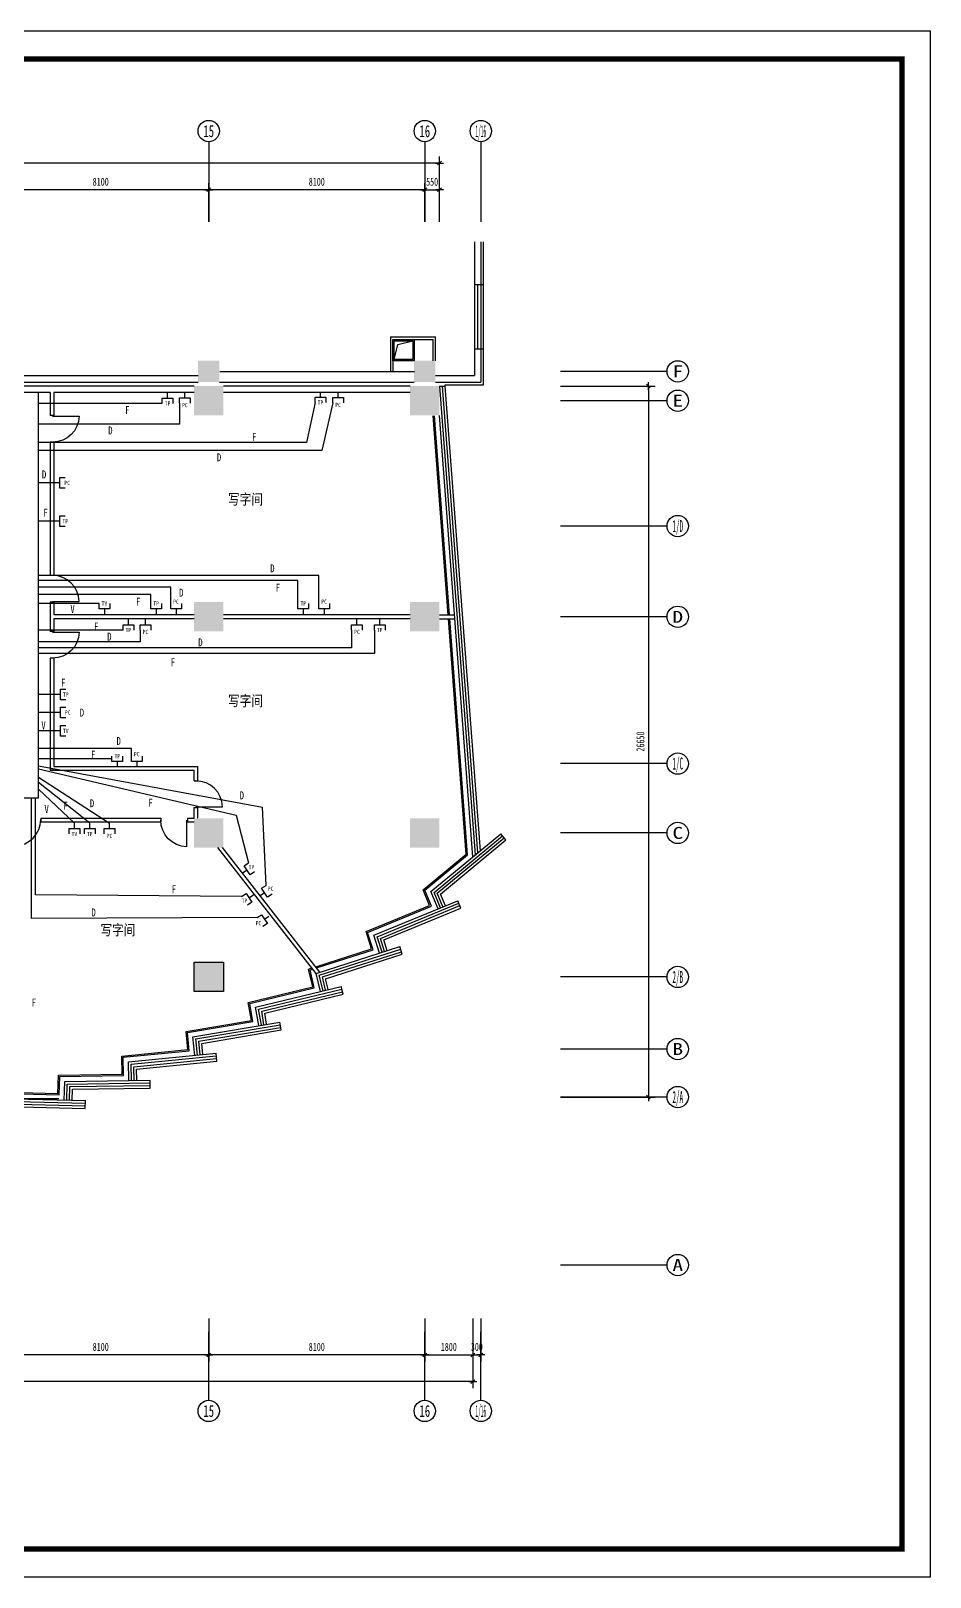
# Model space of a CAD drawing. Header units: millimetres. Extents: x -40825 to 38445, y -28915 to 29040.
# Drawn here: x 4735 to 38445, y -28915 to 29040 of the extents above; entities that cross this region are included whole.
import ezdxf
from ezdxf.enums import TextEntityAlignment as Align

# ---------------------------------------------------------------- set-up
doc = ezdxf.new("R2010")
doc.units = ezdxf.units.MM
doc.linetypes.add('DASH', pattern=[0.35, 0.25, -0.1])
for name, color, linetype in [('AXIS', 3, 'Continuous'), ('AXIS_TEXT', 7, 'Continuous'), ('COLUMN', 9, 'Continuous'), ('DD', 7, 'Continuous'), ('EQUIP', 3, 'Continuous'), ('S_SURFACE', 6, 'Continuous'), ('TEXT', 7, 'Continuous'), ('WALL', 4, 'Continuous'), ('WINDOW', 3, 'Continuous'), ('WIRE', 4, 'Continuous'), ('WLL1', 2, 'Continuous'), ('填充', 8, 'Continuous'), ('防护栏杆', 5, 'Continuous')]:
    doc.layers.add(name, color=color, linetype=linetype)
doc.styles.add('_COMPLEX', font='simsun.ttc', dxfattribs={"width": 0.6})
doc.styles.add('_SIMPLEX', font='simsun.ttc', dxfattribs={"width": 0.8})
doc.styles.add('COMPLEX', font='simsun.ttc')
doc.styles.add('DIM_FONT', font='simsun.ttc', dxfattribs={"width": 0.7})
doc.styles.add('S', font='', dxfattribs={"width": 0.8})
doc.styles.get('S').set_extended_font_data('SimSun')
doc.dimstyles.new('AXIS', dxfattribs={"dimtxt": 300, "dimasz": 1, "dimexe": 250, "dimexo": 0, "dimgap": 150, "dimtad": 1, "dimdec": 0, "dimzin": 0, "dimdsep": 46, "dimtxsty": 'DIM_FONT', "dimblk": '_DIMX', "dimblk1": '_DIMX', "dimblk2": '_DIMX', "dimsah": 1, "dimcen": 0.09, "dimclrd": 3, "dimclre": 3, "dimclrt": 7, "dimadec": 0, "dimazin": 0, "dimtfac": 1, "dimtdec": 0, "dimtix": 1, "dimtmove": 2, "dimatfit": 3, "dimldrblk": '_DIMX', "dimfxl": 1, "dimtolj": 1, "dimtzin": 0, "dimarcsym": 0})

# ---------------------------------------------------------------- blocks, each defined once
blk = doc.blocks.new('_DIMX')
blk.add_line((-150, 0), (150, 0))
blk.add_lwpolyline([(-70, -70), (70, 70)])
blk = doc.blocks.new('*D112')
at = {"layer": 'AXIS', "color": 3, "lineweight": -2}
for p, q in [((3302, 21885), (3302, 23335)), ((11402, 21885), (11402, 23335)), ((11401, 23085), (3303, 23085))]:
    blk.add_line(p, q, dxfattribs=at)
at = {"layer": 'Defpoints', "color": 0}
for p in [(3302, 23085), (3302, 21885), (11402, 21885)]:
    blk.add_point(p, dxfattribs=at)
at = {"layer": 'AXIS', "color": 3, "lineweight": -2, "rotation": 180}
blk.add_blockref('_DIMX', (3302, 23085), dxfattribs=at)
at = {"layer": 'AXIS', "color": 3, "lineweight": -2}
blk.add_blockref('_DIMX', (11402, 23085), dxfattribs=at)
at = {"layer": 'AXIS', "color": 7, "insert": (7352, 23385), "char_height": 300, "attachment_point": 5, "style": 'DIM_FONT'}
blk.add_mtext('\\A1;8100', dxfattribs=at)
blk = doc.blocks.new('*D111')
at = {"layer": 'AXIS', "color": 3, "lineweight": -2}
for p, q in [((3302, -19221), (3302, -20839)), ((11402, -19221), (11402, -20839)), ((11401, -20589), (3303, -20589))]:
    blk.add_line(p, q, dxfattribs=at)
at = {"layer": 'Defpoints', "color": 0}
for p in [(3302, -19221), (11402, -19221), (3302, -20589)]:
    blk.add_point(p, dxfattribs=at)
at = {"layer": 'AXIS', "color": 3, "lineweight": -2, "rotation": 180}
blk.add_blockref('_DIMX', (3302, -20589), dxfattribs=at)
at = {"layer": 'AXIS', "color": 3, "lineweight": -2}
blk.add_blockref('_DIMX', (11402, -20589), dxfattribs=at)
at = {"layer": 'AXIS', "color": 7, "insert": (7352, -20289), "char_height": 300, "attachment_point": 5, "style": 'DIM_FONT'}
blk.add_mtext('\\A1;8100', dxfattribs=at)
blk = doc.blocks.new('*D110')
at = {"layer": 'AXIS', "color": 3, "lineweight": -2}
for p, q in [((-20548, 22385), (-20548, 24335)), ((20051, 24085), (-20547, 24085)), ((20052, 22385), (20052, 24335))]:
    blk.add_line(p, q, dxfattribs=at)
at = {"layer": 'Defpoints', "color": 0}
for p in [(-20548, 24085), (-20548, 22385), (20052, 22385)]:
    blk.add_point(p, dxfattribs=at)
at = {"layer": 'AXIS', "color": 3, "lineweight": -2}
for p, rotation in [((-20548, 24085), 179.9999999999999), ((20052, 24085), 359.9999999999999)]:
    blk.add_blockref('_DIMX', p, dxfattribs=dict(at, rotation=rotation))
at = {"layer": 'AXIS', "color": 7, "insert": (-248, 24385), "char_height": 300, "attachment_point": 5, "style": 'DIM_FONT'}
blk.add_mtext('\\A1;40600', dxfattribs=at)
blk = doc.blocks.new('*D109')
at = {"layer": 'AXIS', "color": 3, "lineweight": -2}
for p, q in [((-20548, -19721), (-20548, -21839)), ((21302, -19721), (21302, -21839)), ((21301, -21589), (-20547, -21589))]:
    blk.add_line(p, q, dxfattribs=at)
at = {"layer": 'Defpoints', "color": 0}
for p in [(-20548, -19721), (21302, -19721), (-20548, -21589)]:
    blk.add_point(p, dxfattribs=at)
at = {"layer": 'AXIS', "color": 3, "lineweight": -2}
for p, rotation in [((-20548, -21589), 179.9999999999997), ((21302, -21589), 359.9999999999997)]:
    blk.add_blockref('_DIMX', p, dxfattribs=dict(at, rotation=rotation))
at = {"layer": 'AXIS', "color": 7, "insert": (377, -21289), "char_height": 300, "attachment_point": 5, "style": 'DIM_FONT'}
blk.add_mtext('\\A1;41850', dxfattribs=at)
blk = doc.blocks.new('M_A2ZXL')
blk.add_line((-0.472, 0), (-0.472, -1))
blk.add_arc((-0.5, 0), 1, 271.62314, 0)
blk = doc.blocks.new('_AXISO')
blk.add_circle((0, 0), 0.5)
at = {"layer": 'AXIS_TEXT', "style": 'COMPLEX', "width": 1.041667}
blk.add_attdef('A', text='', height=0.56, dxfattribs=at).set_placement((-0.25, -0.28), (0.25, -0.28), align=Align.FIT)
blk = doc.blocks.new('_FZH')
blk.add_solid([(0.5, 0.5), (0.5, -0.5), (-0.5, 0.5), (-0.5, -0.5)])
blk = doc.blocks.new('*D80')
at = {"layer": 'AXIS', "color": 3, "lineweight": -2}
for p, q in [((24586, 15729), (28136, 15729)), ((27886, 15728), (27886, -10920)), ((24586, -10921), (28136, -10921))]:
    blk.add_line(p, q, dxfattribs=at)
at = {"layer": 'Defpoints', "color": 0}
for p in [(24586, 15729), (24586, -10921), (27886, -10921)]:
    blk.add_point(p, dxfattribs=at)
at = {"layer": 'AXIS', "color": 3, "lineweight": -2}
for p, rotation in [((27886, 15729), 89.999999999998), ((27886, -10921), 269.999999999998)]:
    blk.add_blockref('_DIMX', p, dxfattribs=dict(at, rotation=rotation))
at = {"layer": 'AXIS', "color": 7, "insert": (27586, 2404), "char_height": 300, "attachment_point": 5, "rotation": 90, "style": 'DIM_FONT'}
blk.add_mtext('\\A1;26650', dxfattribs=at)
blk = doc.blocks.new('*D79')
at = {"layer": 'AXIS', "color": 3, "lineweight": -2}
for p, q in [((11402, -19221), (11402, -20839)), ((19502, -19221), (19502, -20839)), ((19501, -20589), (11403, -20589))]:
    blk.add_line(p, q, dxfattribs=at)
at = {"layer": 'Defpoints', "color": 0}
for p in [(11402, -19221), (19502, -19221), (11402, -20589)]:
    blk.add_point(p, dxfattribs=at)
at = {"layer": 'AXIS', "color": 3, "lineweight": -2, "rotation": 180}
blk.add_blockref('_DIMX', (11402, -20589), dxfattribs=at)
at = {"layer": 'AXIS', "color": 3, "lineweight": -2}
blk.add_blockref('_DIMX', (19502, -20589), dxfattribs=at)
at = {"layer": 'AXIS', "color": 7, "insert": (15452, -20289), "char_height": 300, "attachment_point": 5, "style": 'DIM_FONT'}
blk.add_mtext('\\A1;8100', dxfattribs=at)
blk = doc.blocks.new('*D78')
at = {"layer": 'AXIS', "color": 3, "lineweight": -2}
for p, q in [((19502, -19221), (19502, -20839)), ((21302, -19221), (21302, -20839)), ((19503, -20589), (21301, -20589))]:
    blk.add_line(p, q, dxfattribs=at)
at = {"layer": 'Defpoints', "color": 0}
for p in [(19502, -19221), (21302, -19221), (21302, -20589)]:
    blk.add_point(p, dxfattribs=at)
at = {"layer": 'AXIS', "color": 3, "lineweight": -2}
for p, rotation in [((19502, -20589), 180.0000000000037), ((21302, -20589), 3.705614784081933e-12)]:
    blk.add_blockref('_DIMX', p, dxfattribs=dict(at, rotation=rotation))
at = {"layer": 'AXIS', "color": 7, "insert": (20402, -20289), "char_height": 300, "attachment_point": 5, "style": 'DIM_FONT'}
blk.add_mtext('\\A1;1800', dxfattribs=at)
blk = doc.blocks.new('*D77')
at = {"layer": 'AXIS', "color": 3, "lineweight": -2}
for p, q in [((21302, -19221), (21302, -20839)), ((21602, -19221), (21602, -20839)), ((21301, -20589), (21300, -20589)), ((21302, -20589), (21602, -20589)), ((21603, -20589), (21604, -20589))]:
    blk.add_line(p, q, dxfattribs=at)
at = {"layer": 'Defpoints', "color": 0}
for p in [(21302, -19221), (21602, -19221), (21602, -20589)]:
    blk.add_point(p, dxfattribs=at)
at = {"layer": 'AXIS', "color": 3, "lineweight": -2}
blk.add_blockref('_DIMX', (21302, -20589), dxfattribs=at)
at = {"layer": 'AXIS', "color": 3, "lineweight": -2, "rotation": 180}
blk.add_blockref('_DIMX', (21602, -20589), dxfattribs=at)
at = {"layer": 'AXIS', "color": 7, "insert": (21452, -20289), "char_height": 300, "attachment_point": 5, "style": 'DIM_FONT'}
blk.add_mtext('\\A1;300', dxfattribs=at)
blk = doc.blocks.new('_LINKPT1')
blk.add_line((0, 0), (0, 0))
blk = doc.blocks.new('M_X40NMK')
for p, q in [((-0.5, 0.5), (-0.5, 1)), ((0.5, 0.5), (-0.5, 0.5)), ((0, 0.5), (0, 0)), ((0.5, 1), (0.5, 0.5))]:
    blk.add_line(p, q)
at = {"xscale": 0.002, "yscale": 0.002, "zscale": 0.002}
blk.add_blockref('_LINKPT1', (0, 0), dxfattribs=at)
at = {"style": '_COMPLEX', "width": 0.8, "flags": 8}
blk.add_attdef('$TEXT$', text='', height=0.4, dxfattribs=at).set_placement((0, 1), align=Align.MIDDLE_CENTER)
at = {"width": 0.8, "flags": 9}
blk.add_attdef('A', (0, 0), '', height=0.00002, dxfattribs=at)
blk = doc.blocks.new('_X0XZV')
for p, q in [((-0.5, 0.5), (-0.5, 1)), ((0.5, 0.5), (-0.5, 0.5)), ((0, 0.5), (0, 0)), ((0.5, 1), (0.5, 0.5))]:
    blk.add_line(p, q)
at = {"xscale": 0.002, "yscale": 0.002, "zscale": 0.002}
for p in [(-0.5, 1), (-0.5, 0.75), (0, 0), (0, 0), (0.5, 1), (0.5, 0.75)]:
    blk.add_blockref('_LINKPT1', p, dxfattribs=at)
at = {"style": '_SIMPLEX', "width": 0.8, "flags": 8}
blk.add_attdef('$TEXT$', text='', height=0.4, dxfattribs=at).set_placement((0, 1.18), align=Align.MIDDLE_CENTER)
at = {"flags": 9}
blk.add_attdef('A', (0, 0), '', height=0.00002, dxfattribs=at)
blk = doc.blocks.new('M_X41FTT')
for p, q in [((-0.5, 0.5), (-0.5, 1)), ((0.5, 0.5), (-0.5, 0.5)), ((0, 0.5), (0, 0)), ((0.5, 1), (0.5, 0.5))]:
    blk.add_line(p, q)
at = {"xscale": 0.002, "yscale": 0.002, "zscale": 0.002}
blk.add_blockref('_LINKPT1', (0, 0), dxfattribs=at)
at = {"style": '_COMPLEX', "width": 0.8, "flags": 8}
blk.add_attdef('$TEXT$', text='', height=0.4, dxfattribs=at).set_placement((0, 1), align=Align.MIDDLE_CENTER)
at = {"width": 0.8, "flags": 9}
blk.add_attdef('A', (0, 0), '', height=0.00002, dxfattribs=at)
blk = doc.blocks.new('*D76')
at = {"layer": 'AXIS', "color": 3, "lineweight": -2}
for p, q in [((11402, 21885), (11402, 23335)), ((19502, 21885), (19502, 23335)), ((19501, 23085), (11403, 23085))]:
    blk.add_line(p, q, dxfattribs=at)
at = {"layer": 'Defpoints', "color": 0}
for p in [(11402, 23085), (11402, 21885), (19502, 21885)]:
    blk.add_point(p, dxfattribs=at)
at = {"layer": 'AXIS', "color": 3, "lineweight": -2, "rotation": 180}
blk.add_blockref('_DIMX', (11402, 23085), dxfattribs=at)
at = {"layer": 'AXIS', "color": 3, "lineweight": -2}
blk.add_blockref('_DIMX', (19502, 23085), dxfattribs=at)
at = {"layer": 'AXIS', "color": 7, "insert": (15452, 23385), "char_height": 300, "attachment_point": 5, "style": 'DIM_FONT'}
blk.add_mtext('\\A1;8100', dxfattribs=at)
blk = doc.blocks.new('*D75')
at = {"layer": 'AXIS', "color": 3, "lineweight": -2}
for p, q in [((19502, 21885), (19502, 23335)), ((20052, 21885), (20052, 23335)), ((19501, 23085), (19500, 23085)), ((19502, 23085), (20052, 23085)), ((20053, 23085), (20054, 23085))]:
    blk.add_line(p, q, dxfattribs=at)
at = {"layer": 'Defpoints', "color": 0}
for p in [(20052, 23085), (19502, 21885), (20052, 21885)]:
    blk.add_point(p, dxfattribs=at)
at = {"layer": 'AXIS', "color": 3, "lineweight": -2}
blk.add_blockref('_DIMX', (19502, 23085), dxfattribs=at)
at = {"layer": 'AXIS', "color": 3, "lineweight": -2, "rotation": 180}
blk.add_blockref('_DIMX', (20052, 23085), dxfattribs=at)
at = {"layer": 'AXIS', "color": 7, "insert": (19777, 23385), "char_height": 300, "attachment_point": 5, "style": 'DIM_FONT'}
blk.add_mtext('\\A1;550', dxfattribs=at)
blk = doc.blocks.new('M_B14FAZ')
for p, q in [((-0.5, 0.5), (0.5, 0.5)), ((0.5, 0.021), (-0.5, 0.021)), ((-0.5, -0.5), (0.5, -0.5))]:
    blk.add_line(p, q)

msp = doc.modelspace()

# ---------------------------------------------------------------- linework, layer by layer
at = {"layer": 'AXIS'}
for p, q in [((11402.2, 24884.8), (11402.2, 21884.8)), ((19502.2, 24884.8), (19502.2, 21884.8)), ((21602.2, 24884.8), (21602.2, 21884.8)), ((28586.1, 16278.9), (24586.1, 16278.9)), ((28586.1, 15178.9), (24586.1, 15178.9)), ((28586.1, 10478.9), (24586.1, 10478.9)), ((28586.1, 7078.9), (24586.1, 7078.9)), ((28586.1, 1578.9), (24586.1, 1578.9)), ((28586.1, -1021.1), (24586.1, -1021.1)), ((28586.1, -6421.1), (24586.1, -6421.1)), ((28586.1, -9121.1), (24586.1, -9121.1)), ((28586.1, -10921.1), (24586.1, -10921.1)), ((28586.1, -17221.1), (24586.1, -17221.1)), ((11402.2, -22288.7), (11402.2, -19720.7)), ((19502.2, -22288.7), (19502.2, -19720.7)), ((21602.2, -22288.7), (21602.2, -19720.7))]:
    msp.add_line(p, q, dxfattribs=at)
at = {"layer": 'DD', "linetype": 'DASH'}
for q in [(5019.5, 15488.9), (-20307.8, 277.2)]:
    msp.add_line((5019.5, 277.2), q, dxfattribs=at)
at = {"layer": 'S_SURFACE'}
for p, q in [((21702.2, 15778.9), (21702.2, 21128.9)), ((21602.2, 19528.9), (21702.2, 19528.9)), ((21602.2, 17128.9), (21702.2, 17128.9)), ((20269.7, 15778.9), (21702.2, 15778.9)), ((20269.7, 15728.9), (20269.7, 15778.9))]:
    msp.add_line(p, q, dxfattribs=at)
at = {"layer": 'TEXT'}
msp.add_line((3583.6, -10971.8), (5778.2, -10971.8), dxfattribs=at)
for points in [[(19102.2, 16678.9), (18302.2, 16678.9), (18302.2, 17478.9), (19102.2, 17478.9)], [(19052.2, 16728.9), (18352.2, 16728.9), (18352.2, 17428.9), (19052.2, 17428.9)]]:
    msp.add_lwpolyline(points, close=True, dxfattribs=at)
msp.add_lwpolyline([(18352.2, 16728.9), (18494.9, 17291.4), (19052.2, 17428.9)], dxfattribs=at)
at = {"layer": 'WALL'}
for p, q in [((21362.2, 21128.9), (21362.2, 19528.9)), ((21602.2, 21128.9), (21602.2, 19528.9)), ((21362.2, 19528.9), (21602.2, 19528.9)), ((18212.2, 17568.9), (18212.2, 16277.8)), ((18212.2, 17568.9), (19902.2, 17568.9)), ((18302.2, 17478.9), (18302.2, 16277.8)), ((18302.2, 17478.9), (19812.2, 17478.9)), ((19812.2, 16678.9), (19812.2, 17478.9)), ((19902.2, 16678.9), (19902.2, 17568.9)), ((21362.2, 17128.9), (21362.2, 16118.9)), ((21362.2, 17128.9), (21602.2, 17128.9)), ((21602.2, 17128.9), (21602.2, 15878.9)), ((3702.2, 16118.9), (11002.2, 16118.9)), ((3702.2, 15878.9), (11002.2, 15878.9)), ((10852.2, 15728.9), (3852.2, 15728.9)), ((18952.2, 15728.9), (11952.2, 15728.9)), ((19902.2, 16118.9), (21362.2, 16118.9)), ((19902.2, 15878.9), (21602.2, 15878.9)), ((5452.2, 15488.9), (3852.2, 15488.9)), ((5452.2, 15488.9), (5452.2, 14628.9)), ((10852.2, 15488.9), (5592.2, 15488.9)), ((5592.2, 15488.9), (5592.2, 14628.9)), ((18952.2, 15488.9), (11952.2, 15488.9)), ((5592.2, 14628.9), (5452.2, 14628.9)), ((5452.2, 13628.9), (5452.2, 8628.9)), ((5592.2, 13628.9), (5452.2, 13628.9)), ((5592.2, 13628.9), (5592.2, 8628.9)), ((5592.2, 8628.9), (5452.2, 8628.9)), ((5592.2, 7628.9), (5452.2, 7628.9)), ((5452.2, 7628.9), (5452.2, 6528.9)), ((5592.2, 7628.9), (5592.2, 7148.9)), ((10852.2, 7148.9), (5592.2, 7148.9)), ((10852.2, 7008.9), (5592.2, 7008.9)), ((5592.2, 7008.9), (5592.2, 6528.9)), ((18952.2, 7148.9), (11952.2, 7148.9)), ((18952.2, 7008.9), (11952.2, 7008.9)), ((20052.2, 7148.9), (20617.1, 7148.9)), ((20052.2, 7008.9), (20627.7, 7008.9)), ((5592.2, 6528.9), (5452.2, 6528.9)), ((5452.2, 5528.9), (5452.2, 1328.9)), ((5592.2, 5528.9), (5452.2, 5528.9)), ((5592.2, 5528.9), (5592.2, 1468.9)), ((5452.2, 1328.9), (10852.2, 1328.9)), ((5592.2, 1328.9), (5452.2, 1328.9)), ((5592.2, 1468.9), (10992.2, 1468.9)), ((10852.2, 928.9), (10852.2, 1328.9)), ((10992.2, 928.9), (10992.2, 1468.9)), ((10852.2, 928.9), (10992.2, 928.9)), ((5102.2, -471.1), (9602.2, -471.1)), ((5102.2, -471.1), (5102.2, -611.1)), ((9602.2, -471.1), (9602.2, -611.1)), ((10602.2, -471.1), (10852.2, -471.1)), ((10602.2, -471.1), (10602.2, -611.1)), ((10852.2, -471.1), (10852.2, -71.1)), ((10852.2, -71.1), (10992.2, -71.1)), ((10992.2, -471.1), (10992.2, -71.1)), ((5102.2, -611.1), (9602.2, -611.1)), ((10602.2, -611.1), (10852.2, -611.1)), ((15426.3, -6285.7), (11743, -1571.1)), ((15568.5, -6240.4), (11920.7, -1571.1))]:
    msp.add_line(p, q, dxfattribs=at)
at = {"layer": 'WINDOW'}
for p, q in [((20052.2, 15728.9), (20269.9, 15728.9)), ((21396.6, -1843), (20069.4, 15728.9)), ((21490.9, -1765), (20169.7, 15728.9)), ((21585.3, -1686.9), (20269.9, 15728.9)), ((21302.2, -1921.1), (20052.2, 14628.9)), ((22541.5, -1285.6), (22350.3, -1054.4)), ((20851.1, -3840.2), (20736.6, -3562.9)), ((18659.7, -5569.6), (18568.6, -5283.8)), ((16437.3, -7070), (16366.8, -6778.4)), ((14114.9, -8407.5), (14064.9, -8111.7)), ((11705.2, -9578.5), (11675.8, -9279.9)), ((9204.7, -10592.7), (9200.8, -10292.8)), ((6774.6, -11355.2), (6782.5, -11055.3))]:
    msp.add_line(p, q, dxfattribs=at)
for points in [[(19997.1, -3868.1), (19730.1, -3221), (22350.3, -1054.4)], [(20089.5, -3829.9), (19850.7, -3251), (22414.1, -1131.4)], [(20182, -3791.8), (19971.2, -3281.1), (22477.8, -1208.5)], [(20274.4, -3753.6), (20091.8, -3311.1), (22541.5, -1285.6)], [(17806.4, -5526.8), (17593.7, -4859.9), (20736.6, -3562.9)], [(17901.7, -5496.4), (17717, -4917.2), (20774.8, -3655.3)], [(17996.9, -5466.1), (17840.2, -4974.5), (20812.9, -3747.8)], [(18092.2, -5435.7), (17963.4, -5031.9), (20851.1, -3840.2)], [(15589.2, -6966.6), (15424.5, -6286.3), (18568.6, -5283.8)], [(15686.4, -6943.1), (15543.6, -6353.3), (18598.9, -5379.1)], [(15783.6, -6919.6), (15662.7, -6420.2), (18629.3, -5474.3)], [(15880.8, -6896), (15781.8, -6487.2), (18659.7, -5569.6)], [(13276.1, -8245), (13159.4, -7554.8), (16366.8, -6778.4)], [(13374.7, -8228.4), (13273.5, -7630.1), (16390.3, -6875.6)], [(13473.3, -8211.7), (13387.7, -7705.3), (16413.8, -6972.8)], [(13571.9, -8195), (13501.8, -7780.6), (16437.3, -7070)], [(10879.6, -9358.3), (10811, -8661.7), (14064.9, -8111.7)], [(10979.1, -9348.5), (10919.7, -8744.7), (14081.5, -8210.3)], [(11078.7, -9338.7), (11028.3, -8827.8), (14098.2, -8308.9)], [(11178.2, -9328.9), (11137, -8910.8), (14114.9, -8407.5)], [(8400.8, -10303.2), (8391.7, -9603.3), (11675.8, -9279.9)], [(8500.8, -10301.9), (8492.8, -9693.8), (11685.6, -9379.4)], [(8600.8, -10300.6), (8594, -9784.3), (11695.4, -9479)], [(8700.8, -10299.3), (8695.2, -9874.9), (11705.2, -9578.5)], [(5982.8, -11034.4), (6001, -10334.7), (9200.8, -10292.8)], [(6082.7, -11037), (6098.5, -10433.4), (9202.1, -10392.7)], [(3552.2, -11671.1), (3583.6, -10971.8), (6782.5, -11055.3)], [(6182.7, -11039.7), (6195.9, -10532.1), (9203.4, -10492.7)], [(6282.6, -11042.3), (6293.4, -10630.9), (9204.7, -10592.7)], [(3652.1, -11675.6), (3679.1, -11074.3), (6779.9, -11155.3)], [(3752, -11680), (3774.6, -11176.8), (6777.3, -11255.3)], [(3851.9, -11684.5), (3870.1, -11279.4), (6774.6, -11355.2)]]:
    msp.add_lwpolyline(points, dxfattribs=at)
at = {"layer": 'WIRE'}
for p, q in [((9659.3, 15077.2), (5019.5, 15077.2)), ((10310, 15085.7), (10310, 14300.1)), ((15390.7, 15110.2), (15068.1, 13612.6)), ((16052.6, 15094), (15642, 13312.8)), ((10310, 14300.1), (5019.5, 14300.1)), ((15068.1, 13612.6), (5019.5, 13612.6)), ((15642, 13312.8), (5019.5, 13312.8)), ((5623.7, 12100.3), (5019.5, 12100.3)), ((5623.7, 10664.4), (5019.5, 10664.4)), ((15527.4, 8629.7), (5019.5, 8629.7)), ((14746.9, 8434.7), (5019.5, 8434.7)), ((9974.7, 8195.8), (5019.5, 8195.8)), ((9974.7, 7573.5), (9974.7, 8195.8)), ((14746.9, 7573.5), (14746.9, 8434.7)), ((15527.4, 7573.5), (15527.4, 8629.7)), ((9229.7, 7912.2), (5019.5, 7912.2)), ((7291.6, 7573.5), (5019.5, 7573.5)), ((9229.7, 7573.5), (9229.7, 7912.2)), ((8190.9, 6584.3), (5019.5, 6584.3)), ((8829.6, 6584.3), (8829.6, 6142.3)), ((16759.9, 6584.3), (16759.9, 5911.8)), ((17611.4, 6584.3), (17611.4, 5699.1)), ((8829.6, 6142.3), (5019.5, 6142.3)), ((16759.9, 5911.8), (5019.5, 5911.8)), ((17611.4, 5699.1), (5019.5, 5699.1)), ((5642.2, 4166.4), (5019.5, 4166.4)), ((5642.2, 3492.7), (5019.5, 3492.7)), ((5642.2, 2804), (5019.5, 2804)), ((8501.9, 2145), (5019.5, 2145)), ((7774.6, 1757.8), (5019.5, 1757.8)), ((8501.9, 1857.8), (8501.9, 2145)), ((5019.5, 1496.1), (13411.6, -52.4)), ((5019.5, 1385.1), (12436.2, -357.7)), ((5019.5, 1071), (7683.6, -661.1)), ((6938.6, -661.1), (5019.5, 874.6)), ((6363.7, -661.1), (5019.5, 618)), ((4751, -4229.7), (4751, 277.2)), ((4907.3, -3343.3), (4907.3, 277.2)), ((12436.2, -357.7), (12893, -2144)), ((13551.9, -2987.3), (13411.6, -52.4)), ((12633.3, -3398.8), (4907.3, -3343.3)), ((13213.2, -4197.2), (4751, -4229.7))]:
    msp.add_line(p, q, dxfattribs=at)
at = {"layer": 'WLL1'}
for p, q in [((11817, 16278.9), (19117, 16278.9)), ((11802.2, 15878.9), (19102.2, 15878.9))]:
    msp.add_line(p, q, dxfattribs=at)
at = {"layer": '填充', "color": 4}
msp.add_lwpolyline([(-40824.7, 29040), (38445.2, 29040), (38445.2, -28914.9), (-40824.7, -28914.9)], close=True, dxfattribs=at)
at = {"layer": '填充', "color": 4, "const_width": 200}
msp.add_lwpolyline([(-39774.7, 27990), (37395.2, 27990), (37395.2, -27864.9), (-39774.7, -27864.9)], close=True, dxfattribs=at)
at = {"layer": '填充'}
msp.add_lwpolyline([(10852.2, -5871.1), (11952.2, -5871.1), (11952.2, -6971.1), (10852.2, -6971.1), (10852.2, -5871.1)], dxfattribs=at)
for centre, radius, start, end in [((3528.7, -10971.8), 1276.2, 358.503986, 0), ((6293.4, -10630.9), 929, 0, 0.750521)]:
    msp.add_arc(centre, radius, start, end, dxfattribs=at)
at = {"layer": '防护栏杆', "color": 7}
for points in [[(20376.7, 7145.2), (19812.8, 14610.9)], [(20426.6, 7148.9), (19862.7, 14614.6)], [(21053.5, -1815.3), (20387.3, 7005.2)], [(21105.3, -1837.3), (20437.2, 7008.9)], [(19683.7, -3737.8), (19440.7, -3148.9), (21053.5, -1815.3)], [(19749, -3764.9), (19501, -3163.9), (21105.3, -1837.3)], [(17504.8, -5371.1), (17298, -4722.3), (19683.7, -3737.8)], [(17567.6, -5403.5), (17359.6, -4751), (19749, -3764.9)], [(15411, -6038.7), (17504.8, -5371.1)], [(15443.8, -6080.7), (17567.6, -5403.5)], [(15299.5, -6789.8), (15138.7, -6125.5), (15268.8, -6084)], [(15359.8, -6826.7), (15198.2, -6159), (15301.6, -6126.1)], [(12999.4, -8048.4), (12885.5, -7374.2), (15299.5, -6789.8)], [(13057.1, -8089.4), (12942.5, -7411.8), (15359.8, -6826.7)], [(10617.3, -9143), (10550.2, -8462.4), (12999.4, -8048.4)], [(10671.9, -9187.8), (10604.6, -8503.9), (13057.1, -8089.4)], [(8157.7, -10066.4), (8148.8, -9386), (10617.3, -9143)], [(8208.3, -10115.7), (8199.4, -9431.3), (10671.9, -9187.8)], [(5749.1, -10788.3), (5767.1, -10097.7), (8157.7, -10066.4)], [(5797.8, -10839.5), (5815.9, -10147.1), (8208.3, -10115.7)], [(3852.2, -10788.7), (5797.8, -10839.5)], [(3853.5, -10738.7), (5749.1, -10788.3)]]:
    msp.add_lwpolyline(points, dxfattribs=at)

# ---------------------------------------------------------------- block references
at = {"layer": 'AXIS'}
ref = msp.add_blockref('_AXISO', (11402.2, 25284.8), dxfattribs=dict(at, xscale=800, yscale=800, zscale=800))
ref.add_attrib('A', '15', dxfattribs={"layer": 'AXIS_TEXT', "height": 448, "style": 'COMPLEX', "width": 0.803262}).set_placement((11202.2, 25060.8), (11602.2, 25060.8), align=Align.FIT)
ref = msp.add_blockref('_AXISO', (19502.2, 25284.8), dxfattribs=dict(at, xscale=800, yscale=800, zscale=800))
ref.add_attrib('A', '16', dxfattribs={"layer": 'AXIS_TEXT', "height": 448, "style": 'COMPLEX', "width": 0.827604}).set_placement((19302.2, 25060.8), (19702.2, 25060.8), align=Align.FIT)
ref = msp.add_blockref('_AXISO', (21602.2, 25284.8), dxfattribs=dict(at, xscale=800, yscale=800, zscale=800))
ref.add_attrib('A', '1/16', dxfattribs={"layer": 'AXIS_TEXT', "height": 448, "style": 'COMPLEX', "width": 0.374122}).set_placement((21402.2, 25060.8), (21802.2, 25060.8), align=Align.FIT)
ref = msp.add_blockref('_AXISO', (28986.1, 16278.9), dxfattribs=dict(at, xscale=800, yscale=800, zscale=800))
ref.add_attrib('A', 'F', dxfattribs={"layer": 'AXIS_TEXT', "height": 448, "style": 'COMPLEX', "width": 2.10084}).set_placement((28786.1, 16054.9), (29186.1, 16054.9), align=Align.FIT)
ref = msp.add_blockref('_AXISO', (28986.1, 15178.9), dxfattribs=dict(at, xscale=800, yscale=800, zscale=800))
ref.add_attrib('A', 'E', dxfattribs={"layer": 'AXIS_TEXT', "height": 448, "style": 'COMPLEX', "width": 2.10084}).set_placement((28786.1, 14954.9), (29186.1, 14954.9), align=Align.FIT)
ref = msp.add_blockref('_AXISO', (28986.1, 10478.9), dxfattribs=dict(at, xscale=800, yscale=800, zscale=800))
ref.add_attrib('A', '1/D', dxfattribs={"layer": 'AXIS_TEXT', "height": 448, "style": 'COMPLEX', "width": 0.505758}).set_placement((28786.1, 10254.9), (29186.1, 10254.9), align=Align.FIT)
ref = msp.add_blockref('_AXISO', (28986.1, 7078.9), dxfattribs=dict(at, xscale=800, yscale=800, zscale=800))
ref.add_attrib('A', 'D', dxfattribs={"layer": 'AXIS_TEXT', "height": 448, "style": 'COMPLEX', "width": 1.95078}).set_placement((28786.1, 6854.9), (29186.1, 6854.9), align=Align.FIT)
ref = msp.add_blockref('_AXISO', (28986.1, 1578.9), dxfattribs=dict(at, xscale=800, yscale=800, zscale=800))
ref.add_attrib('A', '1/C', dxfattribs={"layer": 'AXIS_TEXT', "height": 448, "style": 'COMPLEX', "width": 0.496562}).set_placement((28786.1, 1354.9), (29186.1, 1354.9), align=Align.FIT)
ref = msp.add_blockref('_AXISO', (28986.1, -1021.1), dxfattribs=dict(at, xscale=800, yscale=800, zscale=800))
ref.add_attrib('A', 'C', dxfattribs={"layer": 'AXIS_TEXT', "height": 448, "style": 'COMPLEX', "width": 1.820728}).set_placement((28786.1, -1245.1), (29186.1, -1245.1), align=Align.FIT)
ref = msp.add_blockref('_AXISO', (28986.1, -6421.1), dxfattribs=dict(at, xscale=800, yscale=800, zscale=800))
ref.add_attrib('A', '2/B', dxfattribs={"layer": 'AXIS_TEXT', "height": 448, "style": 'COMPLEX', "width": 0.505758}).set_placement((28786.1, -6645.1), (29186.1, -6645.1), align=Align.FIT)
ref = msp.add_blockref('_AXISO', (28986.1, -9121.1), dxfattribs=dict(at, xscale=800, yscale=800, zscale=800))
ref.add_attrib('A', 'B', dxfattribs={"layer": 'AXIS_TEXT', "height": 448, "style": 'COMPLEX', "width": 1.95078}).set_placement((28786.1, -9345.1), (29186.1, -9345.1), align=Align.FIT)
ref = msp.add_blockref('_AXISO', (28986.1, -10921.1), dxfattribs=dict(at, xscale=800, yscale=800, zscale=800))
ref.add_attrib('A', '2/A', dxfattribs={"layer": 'AXIS_TEXT', "height": 448, "style": 'COMPLEX', "width": 0.487695}).set_placement((28786.1, -11145.1), (29186.1, -11145.1), align=Align.FIT)
ref = msp.add_blockref('_AXISO', (28986.1, -17221.1), dxfattribs=dict(at, xscale=800, yscale=800, zscale=800))
ref.add_attrib('A', 'A', dxfattribs={"layer": 'AXIS_TEXT', "height": 448, "style": 'COMPLEX', "width": 1.706933}).set_placement((28786.1, -17445.1), (29186.1, -17445.1), align=Align.FIT)
ref = msp.add_blockref('_AXISO', (11402.2, -22688.7), dxfattribs=dict(at, xscale=800, yscale=800, zscale=800))
ref.add_attrib('A', '15', dxfattribs={"layer": 'AXIS_TEXT', "height": 448, "style": 'COMPLEX', "width": 0.803262}).set_placement((11202.2, -22912.7), (11602.2, -22912.7), align=Align.FIT)
ref = msp.add_blockref('_AXISO', (19502.2, -22688.7), dxfattribs=dict(at, xscale=800, yscale=800, zscale=800))
ref.add_attrib('A', '16', dxfattribs={"layer": 'AXIS_TEXT', "height": 448, "style": 'COMPLEX', "width": 0.827604}).set_placement((19302.2, -22912.7), (19702.2, -22912.7), align=Align.FIT)
ref = msp.add_blockref('_AXISO', (21602.2, -22688.7), dxfattribs=dict(at, xscale=800, yscale=800, zscale=800))
ref.add_attrib('A', '1/16', dxfattribs={"layer": 'AXIS_TEXT', "height": 448, "style": 'COMPLEX', "width": 0.374122}).set_placement((21402.2, -22912.7), (21802.2, -22912.7), align=Align.FIT)
at = {"layer": 'COLUMN'}
for p, xscale, yscale, zscale in [((11402.2, 16278.9), 800, 800, 600), ((19502.2, 16278.9), 800, 800, 600), ((11402.2, 15178.9), 1100, 1100, 1100), ((19502.2, 15178.9), 1100, 1100, 1100), ((11402.2, 7078.9), 1100, 1100, 1100), ((19502.2, 7078.9), 1100, 1100, 1100), ((11402.2, -1021.1), 1100, 1100, 1100), ((19502.2, -1021.1), 1100, 1100, 1100), ((11402.2, -6421.1), 1100, 1100, 1100)]:
    msp.add_blockref('_FZH', p, dxfattribs=dict(at, xscale=xscale, yscale=yscale, zscale=zscale))
at = {"layer": 'EQUIP'}
ref = msp.add_blockref('M_X40NMK', (9859.3, 15476.8), dxfattribs=dict(at, xscale=400, yscale=400, zscale=400, rotation=180))
ref.add_attrib('$TEXT$', 'TP', dxfattribs={"layer": '0', "height": 160, "style": '_COMPLEX', "width": 0.8, "flags": 8}).set_placement((9859.3, 15076.8), align=Align.MIDDLE_CENTER)
ref = msp.add_blockref('_X0XZV', (10510, 15485.3), dxfattribs=dict(at, xscale=400, yscale=400, zscale=400, rotation=180))
ref.add_attrib('$TEXT$', 'PC', dxfattribs={"layer": '0', "height": 160, "style": '_SIMPLEX', "width": 0.8, "flags": 8}).set_placement((10509.8, 15015), align=Align.MIDDLE_CENTER)
ref = msp.add_blockref('M_X40NMK', (15590.7, 15509.8), dxfattribs=dict(at, xscale=400, yscale=400, zscale=400, rotation=180))
ref.add_attrib('$TEXT$', 'TP', dxfattribs={"layer": '0', "height": 160, "style": '_COMPLEX', "width": 0.8, "flags": 8}).set_placement((15590.7, 15109.8), align=Align.MIDDLE_CENTER)
ref = msp.add_blockref('_X0XZV', (16252.6, 15493.6), dxfattribs=dict(at, xscale=400, yscale=400, zscale=400, rotation=180))
ref.add_attrib('$TEXT$', 'PC', dxfattribs={"layer": '0', "height": 160, "style": '_SIMPLEX', "width": 0.8, "flags": 8}).set_placement((16252.4, 15023.3), align=Align.MIDDLE_CENTER)
ref = msp.add_blockref('_X0XZV', (5623.7, 12100.3), dxfattribs=dict(at, xscale=400, yscale=400, zscale=400, rotation=270))
ref.add_attrib('$TEXT$', 'PC', dxfattribs={"layer": '0', "height": 160, "style": '_SIMPLEX', "width": 0.8, "flags": 8}).set_placement((6094, 12100.2), align=Align.MIDDLE_CENTER)
ref = msp.add_blockref('M_X40NMK', (5623.7, 10664.4), dxfattribs=dict(at, xscale=400, yscale=400, zscale=400, rotation=270))
ref.add_attrib('$TEXT$', 'TP', dxfattribs={"layer": '0', "height": 160, "style": '_COMPLEX', "width": 0.8, "flags": 8}).set_placement((6023.7, 10664.4), align=Align.MIDDLE_CENTER)
at = {"layer": 'EQUIP', "xscale": 400, "yscale": 400, "zscale": 400}
for name, p, values in [('M_X41FTT', (7491.6, 7173.9), {'$TEXT$': 'TV'}), ('M_X40NMK', (9429.7, 7173.9), {'$TEXT$': 'TP'}), ('_X0XZV', (10174.7, 7173.9), {'$TEXT$': 'PC'}), ('M_X40NMK', (14946.9, 7173.9), {'$TEXT$': 'TP'}), ('_X0XZV', (15727.4, 7173.9), {'$TEXT$': 'PC'}), ('M_X40NMK', (7974.6, 1458.2), {'$TEXT$': 'TP'}), ('_X0XZV', (8701.9, 1458.2), {'$TEXT$': 'PC'})]:
    msp.add_blockref(name, p, dxfattribs=at).add_auto_attribs(values)
at = {"layer": 'EQUIP'}
ref = msp.add_blockref('M_X40NMK', (8390.9, 6983.9), dxfattribs=dict(at, xscale=400, yscale=400, zscale=400, rotation=180))
ref.add_attrib('$TEXT$', 'TP', dxfattribs={"layer": '0', "height": 160, "style": '_COMPLEX', "width": 0.8, "flags": 8}).set_placement((8390.9, 6583.9), align=Align.MIDDLE_CENTER)
ref = msp.add_blockref('_X0XZV', (9029.6, 6983.9), dxfattribs=dict(at, xscale=400, yscale=400, zscale=400, rotation=180))
ref.add_attrib('$TEXT$', 'PC', dxfattribs={"layer": '0', "height": 160, "style": '_SIMPLEX', "width": 0.8, "flags": 8}).set_placement((9029.4, 6513.6), align=Align.MIDDLE_CENTER)
ref = msp.add_blockref('_X0XZV', (16959.9, 6983.9), dxfattribs=dict(at, xscale=400, yscale=400, zscale=400, rotation=180))
ref.add_attrib('$TEXT$', 'PC', dxfattribs={"layer": '0', "height": 160, "style": '_SIMPLEX', "width": 0.8, "flags": 8}).set_placement((16959.7, 6513.6), align=Align.MIDDLE_CENTER)
ref = msp.add_blockref('M_X40NMK', (17811.4, 6983.9), dxfattribs=dict(at, xscale=400, yscale=400, zscale=400, rotation=180))
ref.add_attrib('$TEXT$', 'TP', dxfattribs={"layer": '0', "height": 160, "style": '_COMPLEX', "width": 0.8, "flags": 8}).set_placement((17811.4, 6583.9), align=Align.MIDDLE_CENTER)
ref = msp.add_blockref('M_X40NMK', (5642.2, 4166.4), dxfattribs=dict(at, xscale=400, yscale=400, zscale=400, rotation=270))
ref.add_attrib('$TEXT$', 'TP', dxfattribs={"layer": '0', "height": 160, "style": '_COMPLEX', "width": 0.8, "flags": 8}).set_placement((6042.2, 4166.4), align=Align.MIDDLE_CENTER)
ref = msp.add_blockref('_X0XZV', (5642.2, 3492.7), dxfattribs=dict(at, xscale=400, yscale=400, zscale=400, rotation=270))
ref.add_attrib('$TEXT$', 'PC', dxfattribs={"layer": '0', "height": 160, "style": '_SIMPLEX', "width": 0.8, "flags": 8}).set_placement((6112.5, 3492.5), align=Align.MIDDLE_CENTER)
ref = msp.add_blockref('M_X41FTT', (5642.2, 2804), dxfattribs=dict(at, xscale=400, yscale=400, zscale=400, rotation=270))
ref.add_attrib('$TEXT$', 'TV', dxfattribs={"layer": '0', "height": 160, "style": '_COMPLEX', "width": 0.8, "flags": 8}).set_placement((6042.2, 2804), align=Align.MIDDLE_CENTER)
ref = msp.add_blockref('M_X41FTT', (6363.7, -661.1), dxfattribs=dict(at, xscale=400, yscale=400, zscale=400, rotation=180))
ref.add_attrib('$TEXT$', 'TV', dxfattribs={"layer": '0', "height": 160, "style": '_COMPLEX', "width": 0.8, "flags": 8}).set_placement((6363.7, -1061.1), align=Align.MIDDLE_CENTER)
ref = msp.add_blockref('M_X40NMK', (6938.6, -661.1), dxfattribs=dict(at, xscale=400, yscale=400, zscale=400, rotation=180))
ref.add_attrib('$TEXT$', 'TP', dxfattribs={"layer": '0', "height": 160, "style": '_COMPLEX', "width": 0.8, "flags": 8}).set_placement((6938.6, -1061.1), align=Align.MIDDLE_CENTER)
ref = msp.add_blockref('_X0XZV', (7683.6, -661.1), dxfattribs=dict(at, xscale=400, yscale=400, zscale=400, rotation=180))
ref.add_attrib('$TEXT$', 'PC', dxfattribs={"layer": '0', "height": 160, "style": '_SIMPLEX', "width": 0.8, "flags": 8}).set_placement((7683.5, -1131.4), align=Align.MIDDLE_CENTER)
ref = msp.add_blockref('M_X40NMK', (12671.4, -2532.1), dxfattribs=dict(at, xscale=400.0000000001244, yscale=400.0000000001244, zscale=400.0000000001244, rotation=303.6901000000203))
ref.add_attrib('$TEXT$', 'TP', dxfattribs={"layer": '0', "height": 160, "style": '_COMPLEX', "width": 0.8, "flags": 8}).set_placement((13004.3, -2310.2), align=Align.MIDDLE_CENTER)
ref = msp.add_blockref('M_X40NMK', (13076.7, -3343.6), dxfattribs=dict(at, xscale=400.0000000001245, yscale=400.0000000001245, zscale=400.0000000001245, rotation=123.6901000000202))
ref.add_attrib('$TEXT$', 'TP', dxfattribs={"layer": '0', "height": 160, "style": '_COMPLEX', "width": 0.8, "flags": 8}).set_placement((12743.9, -3565.4), align=Align.MIDDLE_CENTER)
ref = msp.add_blockref('_X0XZV', (13330.3, -3375.4), dxfattribs=dict(at, xscale=400.0000000001244, yscale=400.0000000001244, zscale=400.0000000001244, rotation=303.6901000000203))
ref.add_attrib('$TEXT$', 'PC', dxfattribs={"layer": '0', "height": 160, "style": '_SIMPLEX', "width": 0.8, "flags": 8}).set_placement((13721.7, -3114.7), align=Align.MIDDLE_CENTER)
ref = msp.add_blockref('_X0XZV', (13656.6, -4142), dxfattribs=dict(at, xscale=400.0000000001245, yscale=400.0000000001245, zscale=400.0000000001245, rotation=123.6901000000202))
ref.add_attrib('$TEXT$', 'PC', dxfattribs={"layer": '0', "height": 160, "style": '_SIMPLEX', "width": 0.8, "flags": 8}).set_placement((13265.2, -4402.7), align=Align.MIDDLE_CENTER)
at = {"layer": 'WINDOW'}
for name, p, xscale, yscale, zscale, rotation in [('M_B14FAZ', (21482.2, 18328.9), 2400, 240.0000000000291, 2400, 270), ('M_A2ZXL', (5547.2, 14128.9), -1000, 1000, 1000, 89.99999999999997), ('M_A2ZXL', (5547.2, 8128.9), 1000, 1000, 1000, 90), ('M_A2ZXL', (5547.2, 6028.9), -1000, 1000, 1000, 89.99999999999997), ('M_A2ZXL', (10922.2, 428.9), 1000, 1000, 1000, 89.99999999999999)]:
    msp.add_blockref(name, p, dxfattribs=dict(at, xscale=xscale, yscale=yscale, zscale=zscale, rotation=rotation))
at = {"layer": 'WINDOW', "yscale": 1000, "zscale": 1000}
for p, xscale in [((4602.2, -516.1), 1000), ((10102.2, -541.1), -1000)]:
    msp.add_blockref('M_A2ZXL', p, dxfattribs=dict(at, xscale=xscale))

# ---------------------------------------------------------------- texts
at = {"layer": 'DD', "style": 'DIM_FONT', "width": 0.8}
for s, p in [('F', (8268.9, 14681)), ('D', (7632.5, 13914.7)), ('F', (13022.8, 13672.6)), ('D', (11707.3, 12906.4)), ('D', (5148.8, 12266.5)), ('F', (5203.3, 10830.3)), ('D', (13705.9, 8744)), ('D', (10290.8, 7832.6)), ('F', (13915.6, 8018.5)), ('F', (8676.5, 7494.9)), ('V', (6214.7, 7224.9)), ('F', (7104.8, 6564.1)), ('D', (7593.7, 6184.3)), ('D', (11008.8, 5971)), ('F', (9976.6, 5226)), ('F', (5862.9, 4457.1)), ('D', (6565.7, 3340.1)), ('V', (5126.3, 2865.4)), ('D', (7943.4, 2273.6)), ('F', (6988.3, 1761.7)), ('V', (5242.7, -276.1)), ('F', (5949.9, -153.9)), ('D', (6945.1, -59.4)), ('F', (9142.1, -41.7)), ('D', (12561.5, 237.4)), ('F', (10015.3, -3280.1)), ('D', (7003.3, -4151.1)), ('F', (4767.7, -7532))]:
    msp.add_text(s, height=300, dxfattribs=at).set_placement(p)
at = {"layer": 'TEXT', "style": 'S', "width": 0.8}
for p in [(12125.9, 11285.8), (12125.9, 11285.8), (12125.9, 3728.9), (7342.8, -4860)]:
    msp.add_text('写字间', height=400, dxfattribs=at).set_placement(p)

# ---------------------------------------------------------------- dimensions: what is measured, and where the dimension line sits
at = {"layer": 'AXIS'}
for p1, p2, distance, picture, middle in [((20052.2, 22384.8), (-20547.8, 22384.8), -1700, '*D110', (-247.8, 24384.8)), ((19502.2, 21884.8), (11402.2, 21884.8), -1200, '*D76', (15452.2, 23384.8)), ((19502.2, 21884.8), (20052.2, 21884.8), 1200, '*D75', (19777.2, 23384.8)), ((24586.1, 15728.9), (24586.1, -10921.1), 3300, '*D80', (27586.1, 2403.9)), ((19502.2, -19220.7), (11402.2, -19220.7), 1368, '*D79', (15452.2, -20288.7)), ((19502.2, -19220.7), (21302.2, -19220.7), -1368, '*D78', (20402.2, -20288.7)), ((21302.2, -19220.7), (21602.2, -19220.7), -1368, '*D77', (21452.2, -20288.7)), ((21302.2, -19720.7), (-20547.8, -19720.7), 1868, '*D109', (377.2, -21288.7))]:
    dim = msp.add_aligned_dim(p1=p1, p2=p2, distance=distance, dimstyle='AXIS', dxfattribs=at)
    dim.commit()
    dim.dimension.update_dxf_attribs({"geometry": picture, "text_midpoint": middle})
for base, p1, p2, picture, middle in [((3302.2, 23084.8), (11402.2, 21884.8), (3302.2, 21884.8), '*D112', (7352.2, 23384.8)), ((3302.2, -20588.7), (11402.2, -19220.7), (3302.2, -19220.7), '*D111', (7352.2, -20288.7))]:
    dim = msp.add_linear_dim(base=base, p1=p1, p2=p2, dimstyle='AXIS', dxfattribs=at)
    dim.commit()
    dim.dimension.update_dxf_attribs({"geometry": picture, "text_midpoint": middle})

doc.saveas('drawing.dxf')
